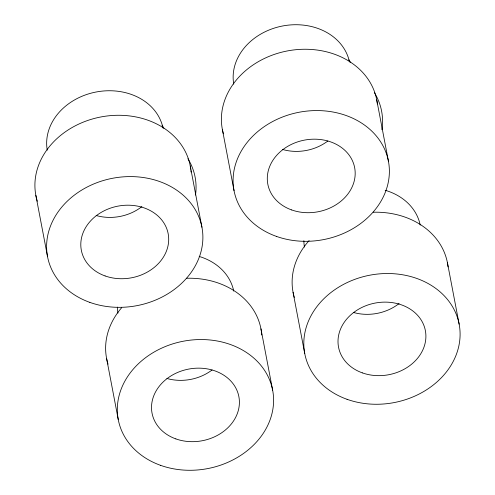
<?xml version="1.0" encoding="UTF-8"?>
<svg xmlns="http://www.w3.org/2000/svg" width="495" height="495" viewBox="0 0 495 495"><rect width="100%" height="100%" fill="white"/><g stroke="black" fill="none" stroke-linecap="round" stroke-linejoin="round"><path stroke-width="0.74" d="M447.443 262.833L459.143 324.151M376.726 99.885L388.427 161.203M293.065 292.316L304.765 353.634M260.952 328.853L272.646 390.171M222.354 129.368L234.048 190.686M190.235 165.905L201.935 227.224M106.574 358.337L118.274 419.655M35.857 195.389L47.557 256.707M162.044 125.247A58.93 48.621 -10.8 0 1 163.851 128.285M187.883 158.672A78.581 64.839 -10.8 0 1 195.506 195.055M190.928 170.682A78.581 64.839 -10.8 0 1 191.045 172.062M37.323 201.242A78.581 64.839 -10.8 0 1 99.34 117.266A78.581 64.839 -10.8 0 1 190.773 169.315M141.904 206.594A44.197 36.469 -10.8 0 1 96.166 215.511M47.248 150.171A58.93 48.621 -10.8 0 1 96.067 92.014A58.93 48.621 -10.8 0 1 162.985 127.97M117.959 313.118A58.93 48.621 -10.8 0 1 117.377 307.104M199.176 256.435A58.93 48.621 -10.8 0 1 233.739 291.103M212.077 369.963A44.197 36.469 -10.8 0 1 166.877 378.458M261.645 333.63A78.581 64.839 -10.8 0 1 261.762 335.01M108.04 364.19A78.581 64.839 -10.8 0 1 121.671 307.698M186.702 278.258A78.581 64.839 -10.8 0 1 261.49 332.263M294.315 297.446A78.581 64.839 -10.8 0 1 309.14 240.57M373.193 212.237A78.581 64.839 -10.8 0 1 448.062 266.923M399.112 303.522A44.197 36.469 -10.8 0 1 353.374 312.438M304.456 247.098A58.93 48.621 -10.8 0 1 303.862 240.712M385.19 190.272A58.93 48.621 -10.8 0 1 420.23 225.083M233.739 84.15A58.93 48.621 -10.8 0 1 282.558 25.994A58.93 48.621 -10.8 0 1 349.476 61.949M327.851 140.995A44.197 36.469 -10.8 0 1 282.657 149.49M223.387 133.774A78.581 64.839 -10.8 0 1 287.143 50.979A78.581 64.839 -10.8 0 1 377.351 103.975M374.375 92.652A78.581 64.839 -10.8 0 1 381.899 129.702M348.919 59.821A58.93 48.621 -10.8 0 1 350.342 62.265M89.843 302.383A78.581 64.839 -10.8 0 0 202.746 233.38A78.581 64.839 -10.8 0 0 81.644 190.136A78.581 64.839 -10.8 0 0 89.843 302.383M105.113 275.944A44.197 36.469 -10.8 0 0 168.616 237.136A44.197 36.469 -10.8 0 0 100.504 212.813A44.197 36.469 -10.8 0 0 105.113 275.944M160.559 465.331A78.581 64.839 -10.8 0 0 273.457 396.328A78.581 64.839 -10.8 0 0 152.361 353.084A78.581 64.839 -10.8 0 0 160.559 465.331M175.83 438.892A44.197 36.469 -10.8 0 0 239.326 400.084A44.197 36.469 -10.8 0 0 171.221 375.761A44.197 36.469 -10.8 0 0 175.83 438.892M347.051 399.31A78.581 64.839 -10.8 0 0 459.954 330.307A78.581 64.839 -10.8 0 0 338.852 287.063A78.581 64.839 -10.8 0 0 347.051 399.31M362.321 372.871A44.197 36.469 -10.8 0 0 425.824 334.063A44.197 36.469 -10.8 0 0 357.712 309.74A44.197 36.469 -10.8 0 0 362.321 372.871M276.34 236.363A78.581 64.839 -10.8 0 0 389.237 167.36A78.581 64.839 -10.8 0 0 268.135 124.115A78.581 64.839 -10.8 0 0 276.34 236.363M291.611 209.923A44.197 36.469 -10.8 0 0 355.107 171.115A44.197 36.469 -10.8 0 0 286.995 146.792A44.197 36.469 -10.8 0 0 291.611 209.923"/></g></svg>
